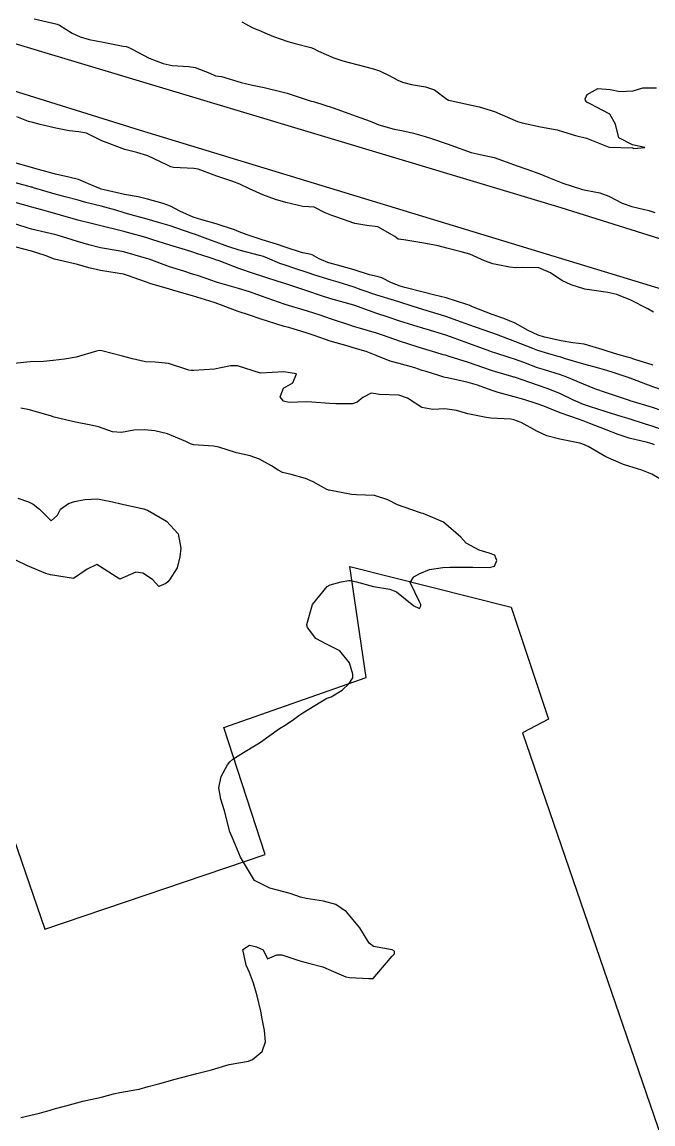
# Model space of a CAD drawing. Header units: metres. Extents: x 298520 to 308411, y 7433745 to 7450750.
# Drawn here: x 306041.7 to 306096.4, y 7435766.8 to 7435862.4 of the extents above; entities that cross this region are included whole.
import ezdxf

# ---------------------------------------------------------------- set-up
doc = ezdxf.new("R2010")
doc.units = ezdxf.units.M
doc.header["$LTSCALE"] = 10
for name, color, linetype in [('Curvas de Nivel 1m', 11, 'Continuous'), ('Curvas de Nivel 5m', 15, 'Continuous'), ('Edificações', 30, 'Continuous'), ('Linha Férrea', 251, 'TRACKS')]:
    doc.layers.add(name, color=color, linetype=linetype)
doc.linetypes.add('TRACKS', pattern='A,0.15,[130,ltypeshp.shx,S=0.25,R=0,X=0,Y=0],0.15', length=0.3)

msp = doc.modelspace()

# ---------------------------------------------------------------- linework, layer by layer
at = {"layer": 'Curvas de Nivel 1m', "flags": 128}
for points, elevation in [([(306042.758, 7435862.707), (306044.635, 7435862.281), (306044.754, 7435862.247), (306044.953, 7435862.158), (306046.066, 7435861.467), (306046.743, 7435861.135), (306047.523, 7435860.911), (306048.739, 7435860.692), (306050.487, 7435860.341), (306050.735, 7435860.3), (306050.909, 7435860.262), (306051.254, 7435860.082), (306052.722, 7435859.299), (306053.944, 7435858.818), (306054.712, 7435858.656), (306056.159, 7435858.577), (306056.71, 7435858.483), (306057.996, 7435858.001), (306058.467, 7435857.76), (306058.7, 7435857.731), (306058.99, 7435857.697), (306060.695, 7435857.197), (306061.689, 7435856.951), (306062.691, 7435856.758), (306064.229, 7435856.383), (306064.686, 7435856.252), (306065.735, 7435855.909), (306066.679, 7435855.606), (306067.072, 7435855.499), (306068.669, 7435854.974), (306070.039, 7435854.48), (306070.659, 7435854.277), (306071.888, 7435853.838), (306072.65, 7435853.516), (306073.971, 7435853.135), (306074.645, 7435853.025), (306075.636, 7435852.797), (306076.64, 7435852.494), (306077.196, 7435852.33), (306078.634, 7435851.846), (306078.876, 7435851.748), (306080.627, 7435851.099), (306081.424, 7435850.923), (306082.623, 7435850.677), (306083.349, 7435850.428), (306084.616, 7435849.96), (306085.461, 7435849.672), (306086.607, 7435849.246), (306087.288, 7435848.965), (306088.595, 7435848.449), (306090.295, 7435847.905), (306090.586, 7435847.834), (306091.802, 7435847.598), (306092.58, 7435847.329), (306093.725, 7435846.724), (306094.572, 7435846.418), (306096.041, 7435846.072), (306096.567, 7435845.906)], 708), ([(306060.758, 7435862.448), (306061.067, 7435862.276), (306061.668, 7435861.956), (306062.433, 7435861.628), (306062.748, 7435861.493), (306063.495, 7435861.183), (306064.741, 7435860.755), (306065.395, 7435860.569), (306066.736, 7435860.214), (306066.966, 7435860.128), (306067.415, 7435859.89), (306068.725, 7435859.324), (306069.507, 7435859.077), (306070.716, 7435858.735), (306072.182, 7435858.365), (306072.709, 7435858.206), (306073.478, 7435857.818), (306074.282, 7435857.389), (306074.697, 7435857.218), (306075.475, 7435857.012), (306076.693, 7435856.809), (306077.462, 7435856.539), (306078.524, 7435855.752), (306078.682, 7435855.661), (306078.813, 7435855.617), (306080.675, 7435855.209), (306081.327, 7435855.069), (306082.667, 7435854.66), (306084.458, 7435853.881), (306084.655, 7435853.799), (306085.056, 7435853.676), (306086.65, 7435853.332), (306088.083, 7435853.074), (306088.646, 7435852.914), (306089.674, 7435852.588), (306090.64, 7435852.341), (306092.519, 7435851.591), (306092.633, 7435851.57), (306094.59, 7435851.518), (306094.632, 7435851.504), (306094.74, 7435851.451), (306095.687, 7435851.549), (306094.635, 7435851.782), (306093.451, 7435852.388), (306093.167, 7435853.582), (306092.666, 7435854.439), (306090.943, 7435855.344), (306090.681, 7435855.488), (306090.547, 7435855.611), (306090.517, 7435855.779), (306090.688, 7435856.157), (306091.626, 7435856.668), (306092.693, 7435856.569), (306093.519, 7435856.406), (306094.692, 7435856.464), (306095.532, 7435856.714), (306096.695, 7435856.726)], 707), ([(306096.46, 7435837.266), (306095.942, 7435837.545), (306094.474, 7435838.303), (306093.281, 7435838.778), (306092.484, 7435838.976), (306090.908, 7435839.184), (306090.488, 7435839.259), (306089.297, 7435839.622), (306088.497, 7435840.017), (306087.532, 7435840.674), (306086.507, 7435841.102), (306085.061, 7435841.121), (306084.507, 7435841.103), (306083.974, 7435841.155), (306082.51, 7435841.444), (306081.803, 7435841.717), (306080.519, 7435842.292), (306079.761, 7435842.497), (306078.524, 7435842.809), (306077.769, 7435843.005), (306076.528, 7435843.257), (306074.79, 7435843.538), (306074.53, 7435843.547), (306074.31, 7435843.582), (306074.024, 7435843.808), (306072.545, 7435844.652), (306071.604, 7435844.783), (306070.55, 7435844.956), (306068.904, 7435845.52), (306068.559, 7435845.636), (306067.986, 7435845.879), (306067.043, 7435846.368), (306066.568, 7435846.387), (306066.061, 7435846.412), (306064.571, 7435846.759), (306063.666, 7435847.026), (306062.578, 7435847.427), (306061.422, 7435847.962), (306060.589, 7435848.363), (306059.983, 7435848.585), (306058.599, 7435849.043), (306056.964, 7435849.658), (306056.609, 7435849.734), (306054.836, 7435849.811), (306054.61, 7435849.872), (306054.256, 7435850.044), (306052.621, 7435850.822), (306051.659, 7435851.11), (306050.626, 7435851.368), (306048.633, 7435852.11), (306047.301, 7435852.792), (306046.641, 7435852.906), (306045.787, 7435853.003), (306044.644, 7435853.231), (306043.272, 7435853.549), (306042.648, 7435853.704), (306042.271, 7435853.808), (306041.244, 7435854.201)], 708), ([(306096.404, 7435832.652), (306094.818, 7435833.147), (306094.41, 7435833.295), (306094.207, 7435833.359), (306093.369, 7435833.576), (306092.417, 7435833.864), (306092.001, 7435834.012), (306090.426, 7435834.475), (306089.443, 7435834.605), (306088.43, 7435834.77), (306086.998, 7435835.088), (306086.437, 7435835.265), (306085.581, 7435835.669), (306084.449, 7435836.292), (306083.467, 7435836.708), (306082.456, 7435837.045), (306080.753, 7435837.727), (306080.465, 7435837.856), (306080.269, 7435837.929), (306078.474, 7435838.491), (306077.497, 7435838.745), (306076.481, 7435838.986), (306074.899, 7435839.383), (306074.488, 7435839.499), (306073.727, 7435839.811), (306072.905, 7435840.232), (306072.498, 7435840.339), (306071.842, 7435840.494), (306070.504, 7435840.93), (306069.041, 7435841.331), (306068.509, 7435841.472), (306068.204, 7435841.569), (306067.464, 7435841.886), (306066.844, 7435842.223), (306066.517, 7435842.305), (306066.024, 7435842.398), (306064.523, 7435842.902), (306063.759, 7435843.165), (306062.529, 7435843.533), (306061.223, 7435843.963), (306060.537, 7435844.228), (306060.125, 7435844.389), (306058.547, 7435844.93), (306057.292, 7435845.269), (306056.555, 7435845.502), (306055.401, 7435846.032), (306054.567, 7435846.463), (306053.944, 7435846.671), (306052.573, 7435847.069), (306051.767, 7435847.265), (306050.577, 7435847.474), (306048.818, 7435847.871), (306048.581, 7435847.93), (306048.443, 7435847.974), (306048.083, 7435848.118), (306046.592, 7435848.755), (306045.767, 7435848.976), (306044.599, 7435849.24), (306043.136, 7435849.644), (306042.607, 7435849.791), (306041.124, 7435850.202)], 707), ([(306097.307, 7435830.451), (306096.385, 7435830.78), (306094.424, 7435831.529), (306094.393, 7435831.541), (306094.342, 7435831.561), (306092.876, 7435832.061), (306092.399, 7435832.199), (306091.581, 7435832.419), (306090.404, 7435832.738), (306088.818, 7435833.216), (306088.41, 7435833.351), (306088.197, 7435833.42), (306087.384, 7435833.645), (306086.417, 7435833.933), (306085.993, 7435834.09), (306084.428, 7435834.715), (306082.825, 7435835.316), (306082.439, 7435835.451), (306081.67, 7435835.718), (306080.447, 7435836.149), (306079.801, 7435836.385), (306078.454, 7435836.875), (306077.783, 7435837.087), (306076.46, 7435837.48), (306075.516, 7435837.789), (306074.468, 7435838.133), (306074.006, 7435838.271), (306072.476, 7435838.733), (306071.12, 7435839.206), (306070.487, 7435839.429), (306069.1, 7435839.864), (306068.495, 7435840.044), (306067.087, 7435840.479), (306066.501, 7435840.673), (306065.358, 7435841.058), (306064.507, 7435841.324), (306064.064, 7435841.482), (306062.976, 7435841.943), (306062.644, 7435842.078), (306062.515, 7435842.119), (306062.285, 7435842.183), (306060.52, 7435842.64), (306059.539, 7435842.964), (306058.526, 7435843.339), (306058.041, 7435843.51), (306056.655, 7435844.018), (306056.534, 7435844.064), (306056.468, 7435844.087), (306054.544, 7435844.749), (306053.551, 7435845.047), (306052.552, 7435845.322), (306050.861, 7435845.783), (306050.56, 7435845.874), (306049.85, 7435846.097), (306048.566, 7435846.458), (306047.224, 7435846.784), (306046.571, 7435846.963), (306045.459, 7435847.266), (306044.576, 7435847.505), (306042.704, 7435848.057), (306042.582, 7435848.093), (306042.512, 7435848.111), (306042.197, 7435848.186), (306040.589, 7435848.628)], 706), ([(306097.685, 7435826.868), (306096.341, 7435827.353), (306095.754, 7435827.546), (306094.349, 7435827.99), (306093.744, 7435828.177), (306092.358, 7435828.613), (306090.898, 7435829.072), (306090.368, 7435829.257), (306089.517, 7435829.619), (306088.378, 7435830.156), (306087.328, 7435830.591), (306086.386, 7435830.921), (306084.492, 7435831.579), (306084.392, 7435831.614), (306084.338, 7435831.627), (306084.16, 7435831.683), (306082.782, 7435832.089), (306082.398, 7435832.209), (306081.655, 7435832.463), (306080.405, 7435832.889), (306078.735, 7435833.422), (306078.411, 7435833.511), (306078.219, 7435833.561), (306077.58, 7435833.762), (306076.418, 7435834.11), (306075.958, 7435834.247), (306074.427, 7435834.732), (306073.028, 7435835.227), (306072.437, 7435835.423), (306071.035, 7435835.844), (306070.445, 7435836.017), (306070.202, 7435836.096), (306068.451, 7435836.684), (306067.553, 7435836.982), (306066.457, 7435837.336), (306064.531, 7435837.919), (306064.463, 7435837.939), (306064.435, 7435837.949), (306062.473, 7435838.64), (306061.432, 7435839.007), (306060.483, 7435839.311), (306058.646, 7435839.833), (306058.491, 7435839.882), (306058.147, 7435839.995), (306056.907, 7435840.424), (306056.498, 7435840.561), (306055.727, 7435840.802), (306054.505, 7435841.203), (306052.724, 7435841.844), (306052.511, 7435841.917), (306052.405, 7435841.954), (306052.01, 7435842.068), (306050.826, 7435842.395), (306050.517, 7435842.48), (306050.04, 7435842.573), (306048.52, 7435842.847), (306047.499, 7435843.102), (306046.525, 7435843.394), (306044.762, 7435843.926), (306044.531, 7435843.992), (306043.757, 7435844.168), (306042.537, 7435844.45), (306042.164, 7435844.561), (306040.546, 7435845.093)], 704), ([(306096.536, 7435825.748), (306096.326, 7435825.83), (306095.935, 7435825.936), (306094.331, 7435826.327), (306093.392, 7435826.633), (306092.338, 7435827.056), (306090.941, 7435827.604), (306090.346, 7435827.819), (306090.03, 7435827.931), (306088.356, 7435828.523), (306086.928, 7435829.088), (306086.368, 7435829.3), (306085.208, 7435829.672), (306084.375, 7435829.912), (306082.976, 7435830.298), (306082.381, 7435830.493), (306081.187, 7435830.919), (306080.387, 7435831.15), (306078.583, 7435831.556), (306078.391, 7435831.59), (306078.259, 7435831.619), (306077.834, 7435831.758), (306076.727, 7435832.105), (306076.397, 7435832.208), (306075.767, 7435832.418), (306074.403, 7435832.794), (306073.607, 7435833.014), (306072.41, 7435833.504), (306071.537, 7435833.839), (306070.418, 7435834.172), (306069.981, 7435834.293), (306068.426, 7435834.752), (306067.124, 7435835.198), (306066.436, 7435835.438), (306064.832, 7435835.916), (306064.444, 7435836.026), (306062.976, 7435836.47), (306062.45, 7435836.646), (306061.419, 7435836.994), (306060.456, 7435837.32), (306058.67, 7435837.988), (306058.464, 7435838.065), (306058.362, 7435838.094), (306056.473, 7435838.687), (306055.559, 7435838.947), (306054.481, 7435839.241), (306052.794, 7435839.752), (306052.49, 7435839.855), (306051.905, 7435840.069), (306050.857, 7435840.445), (306050.497, 7435840.542), (306049.96, 7435840.633), (306048.501, 7435840.876), (306047.489, 7435841.112), (306046.505, 7435841.381), (306044.898, 7435841.767), (306044.51, 7435841.869), (306043.713, 7435842.168), (306042.517, 7435842.555), (306041.207, 7435842.887)], 703), ([(306097.34, 7435822.581), (306096.289, 7435823.197), (306095.449, 7435823.548), (306094.298, 7435823.885), (306093.833, 7435824.034), (306092.31, 7435824.696), (306090.781, 7435825.605), (306090.325, 7435825.807), (306090.05, 7435825.888), (306088.329, 7435826.248), (306087.214, 7435826.53), (306086.336, 7435826.941), (306084.984, 7435827.674), (306084.346, 7435827.909), (306084.066, 7435827.965), (306082.348, 7435828.068), (306081.951, 7435828.112), (306080.354, 7435828.446), (306079.382, 7435828.715), (306078.36, 7435828.882), (306077.305, 7435828.819), (306076.361, 7435828.993), (306075.121, 7435829.793), (306074.376, 7435830.064), (306072.661, 7435830.111), (306072.376, 7435830.156), (306071.971, 7435830.24), (306071.238, 7435829.841), (306070.761, 7435829.452), (306070.365, 7435829.308), (306068.915, 7435829.314), (306068.365, 7435829.342), (306066.816, 7435829.444), (306066.366, 7435829.464), (306064.854, 7435829.427), (306064.367, 7435829.539), (306064.085, 7435829.924), (306064.38, 7435830.674), (306065.185, 7435831.111), (306065.504, 7435831.909), (306064.394, 7435832.065), (306062.393, 7435831.95), (306060.399, 7435832.605), (306059.784, 7435832.591), (306058.396, 7435832.31), (306056.586, 7435832.208), (306056.395, 7435832.19), (306056.181, 7435832.236), (306054.401, 7435832.804), (306053.262, 7435832.918), (306052.402, 7435832.961), (306051.284, 7435833.201), (306050.406, 7435833.438), (306048.627, 7435833.892), (306048.411, 7435833.922), (306048.171, 7435833.874), (306046.405, 7435833.34), (306045.381, 7435833.172), (306044.402, 7435833.057), (306043.579, 7435832.99), (306042.401, 7435832.956), (306041.001, 7435832.803)], 702), ([(306041.615, 7435767.376), (306043.216, 7435767.763), (306043.62, 7435767.877), (306043.844, 7435767.934), (306044.623, 7435768.15), (306045.402, 7435768.366), (306045.627, 7435768.424), (306046.965, 7435768.788), (306047.635, 7435768.941), (306048.6, 7435769.139), (306049.643, 7435769.425), (306050.177, 7435769.553), (306051.649, 7435769.796), (306051.873, 7435769.843), (306052.653, 7435770.055), (306053.656, 7435770.328), (306054.992, 7435770.695), (306055.661, 7435770.875), (306056.867, 7435771.204), (306057.667, 7435771.398), (306058.14, 7435771.514), (306059.673, 7435771.97), (306061.353, 7435772.278), (306061.68, 7435772.4), (306062.524, 7435773.104), (306062.803, 7435773.934), (306062.713, 7435774.935), (306062.522, 7435775.938), (306062.396, 7435776.607), (306062.088, 7435777.945), (306061.759, 7435779.028), (306061.43, 7435779.953), (306061.142, 7435780.593), (306060.855, 7435781.959), (306061.428, 7435782.323), (306061.796, 7435782.247), (306062.025, 7435782.176), (306062.6, 7435781.938), (306062.986, 7435781.133), (306063.789, 7435781.489), (306064.219, 7435781.486), (306065.784, 7435780.981), (306066.648, 7435780.754), (306067.779, 7435780.446), (306069.165, 7435779.856), (306069.769, 7435779.597), (306070.086, 7435779.529), (306071.767, 7435779.426), (306072.151, 7435779.44), (306072.47, 7435779.82), (306073.789, 7435781.389), (306074.002, 7435781.587), (306074.005, 7435781.798), (306073.794, 7435781.93), (306072.182, 7435782.209), (306071.8, 7435782.493), (306070.982, 7435783.838), (306069.834, 7435785.234), (306068.918, 7435785.859), (306067.846, 7435786.156), (306066.342, 7435786.387), (306065.849, 7435786.508), (306064.941, 7435786.82), (306063.855, 7435787.095), (306063.2, 7435787.274), (306061.863, 7435787.95), (306060.655, 7435789.962), (306059.91, 7435791.689), (306059.803, 7435791.971), (306059.735, 7435792.152), (306059.25, 7435793.977), (306058.937, 7435794.992), (306058.768, 7435795.982), (306058.972, 7435796.981), (306059.507, 7435797.975), (306059.707, 7435798.253), (306059.99, 7435798.467), (306060.92, 7435799.039), (306062.009, 7435799.709), (306062.161, 7435799.798), (306062.378, 7435799.945), (306064.025, 7435801.118), (306064.508, 7435801.435), (306065.253, 7435801.908), (306065.691, 7435802.249), (306066.039, 7435802.499), (306067.619, 7435803.447), (306068.051, 7435803.703), (306068.166, 7435803.755), (306068.491, 7435803.866), (306069.456, 7435804.463), (306070.071, 7435805.03), (306070.39, 7435805.535), (306070.388, 7435805.847), (306070.093, 7435806.835), (306069.27, 7435807.858), (306068.111, 7435808.435), (306067.184, 7435808.949), (306066.441, 7435809.895), (306066.405, 7435810.165), (306066.892, 7435811.889), (306068.169, 7435813.45), (306068.431, 7435813.607), (306069.376, 7435813.858), (306070.043, 7435813.983), (306070.175, 7435813.976), (306070.689, 7435813.845), (306072.169, 7435813.456), (306073.578, 7435813.22), (306074.165, 7435812.99), (306075.665, 7435811.785), (306076.15, 7435811.53), (306076.271, 7435811.778), (306076.27, 7435811.894), (306076.156, 7435812.134), (306075.343, 7435813.788), (306075.662, 7435814.304), (306076.185, 7435814.585), (306077.026, 7435814.932), (306078.193, 7435815.11), (306078.806, 7435815.131), (306080.194, 7435815.136), (306080.794, 7435815.124), (306082.194, 7435815.107), (306082.672, 7435815.227), (306082.874, 7435815.7), (306082.68, 7435816.175), (306082.209, 7435816.356), (306081.325, 7435816.606), (306080.218, 7435817.212), (306079.751, 7435817.735), (306078.242, 7435819.021), (306076.481, 7435819.777), (306076.303, 7435819.829), (306076.254, 7435819.846), (306076.155, 7435819.88), (306074.26, 7435820.528), (306073.411, 7435820.96), (306072.268, 7435821.353), (306070.712, 7435821.402), (306070.269, 7435821.445), (306068.328, 7435821.814), (306068.272, 7435821.821), (306068.23, 7435821.828), (306068.142, 7435821.872), (306066.935, 7435822.546), (306066.282, 7435822.833), (306065.024, 7435823.174), (306064.287, 7435823.356), (306063.903, 7435823.54), (306063.345, 7435823.934), (306062.301, 7435824.512), (306061.472, 7435824.792), (306060.309, 7435825.054), (306058.771, 7435825.531), (306058.318, 7435825.634), (306056.583, 7435825.752), (306056.32, 7435825.827), (306055.914, 7435826.024), (306054.329, 7435826.697), (306053.227, 7435826.951), (306052.333, 7435827.045), (306051.398, 7435827.013), (306050.33, 7435826.808), (306049.561, 7435826.867), (306048.335, 7435827.293), (306047.679, 7435827.463), (306046.339, 7435827.703), (306044.493, 7435828.158), (306044.344, 7435828.209), (306044.275, 7435828.23), (306042.352, 7435828.784), (306041.616, 7435828.929)], 701), ([(306041.344, 7435821.117), (306042.259, 7435820.804), (306042.677, 7435820.603), (306043.216, 7435820.176), (306044.238, 7435819.156), (306044.769, 7435819.631), (306045.055, 7435820.152), (306045.747, 7435820.656), (306046.26, 7435820.822), (306047.145, 7435821.01), (306048.262, 7435821.058), (306049.553, 7435820.804), (306050.258, 7435820.615), (306052.109, 7435820.217), (306052.254, 7435820.179), (306052.337, 7435820.152), (306052.575, 7435820.065), (306054.239, 7435819.122), (306055.228, 7435818.03), (306055.472, 7435816.766), (306055.382, 7435816.028), (306055.143, 7435815.076), (306054.485, 7435814.037), (306054.342, 7435813.867), (306054.17, 7435813.708), (306053.557, 7435813.439), (306053.023, 7435814.057), (306052.181, 7435814.605), (306051.561, 7435814.698), (306050.173, 7435814.09), (306048.192, 7435815.362), (306047.352, 7435814.956), (306046.173, 7435814.14), (306044.177, 7435814.462), (306043.763, 7435814.582), (306042.189, 7435815.26), (306040.203, 7435816.21)], 701)]:
    msp.add_lwpolyline(points, dxfattribs=dict(at, elevation=elevation))
at = {"layer": 'Curvas de Nivel 5m', "elevation": 705, "flags": 128}
msp.add_lwpolyline([(306097.201, 7435828.687), (306096.364, 7435828.971), (306094.437, 7435829.559), (306094.373, 7435829.58), (306092.883, 7435830.087), (306092.38, 7435830.266), (306091.368, 7435830.615), (306090.387, 7435830.996), (306088.933, 7435831.625), (306088.395, 7435831.821), (306086.988, 7435832.24), (306086.401, 7435832.428), (306085.199, 7435832.878), (306084.408, 7435833.166), (306084.021, 7435833.298), (306082.766, 7435833.705), (306082.415, 7435833.823), (306082.248, 7435833.879), (306080.425, 7435834.527), (306079.163, 7435835.012), (306078.436, 7435835.271), (306076.747, 7435835.775), (306076.507, 7435835.843), (306076.444, 7435835.86), (306076.327, 7435835.898), (306074.45, 7435836.476), (306073.446, 7435836.808), (306072.456, 7435837.146), (306070.463, 7435837.85), (306068.471, 7435838.423), (306067.679, 7435838.678), (306066.481, 7435839.085), (306064.745, 7435839.662), (306064.49, 7435839.745), (306063.91, 7435839.929), (306062.829, 7435840.278), (306062.497, 7435840.385), (306061.869, 7435840.586), (306060.504, 7435841.053), (306058.792, 7435841.706), (306058.511, 7435841.802), (306058.369, 7435841.85), (306057.93, 7435841.999), (306056.845, 7435842.344), (306056.517, 7435842.452), (306055.873, 7435842.673), (306054.523, 7435843.074), (306053.049, 7435843.533), (306052.529, 7435843.699), (306052.251, 7435843.785), (306051.176, 7435844.08), (306050.535, 7435844.257), (306050.311, 7435844.318), (306048.542, 7435844.743), (306047.725, 7435844.943), (306046.55, 7435845.246), (306045.049, 7435845.661), (306044.558, 7435845.804), (306043.304, 7435846.173), (306042.565, 7435846.379), (306041.125, 7435846.758)], dxfattribs=at)
at = {"layer": 'Edificações'}
msp.add_lwpolyline([(306018.784, 7435749.95), (306009.749, 7435776.452), (306026.584, 7435781.873), (306016.272, 7435811.315), (306021.38, 7435813.086), (306026.087, 7435798.441), (306032.38, 7435800.38), (306034.794, 7435792.901), (306039.969, 7435794.605), (306043.681, 7435783.725), (306062.795, 7435790.187), (306059.203, 7435801.21), (306071.535, 7435805.543), (306070.12, 7435815.202), (306084.103, 7435811.663), (306087.347, 7435801.945), (306085.104, 7435800.756), (306102.52, 7435749.95)], dxfattribs=at)
at = {"layer": 'Linha Férrea', "flags": 128}
msp.add_lwpolyline([(307827.162, 7434249.95), (307821.558, 7434258.806), (307819.524, 7434262.43), (307816.304, 7434268.219), (307813.681, 7434272.301), (307811.637, 7434275.461), (307798.221, 7434296.136), (307773.738, 7434334.032), (307761.734, 7434352.011), (307752.472, 7434367.888), (307735.134, 7434393.38), (307710.738, 7434431.015), (307694.807, 7434455.28), (307677.699, 7434482.208), (307665.381, 7434501.663), (307643.884, 7434534.842), (307627.559, 7434562.543), (307613.51, 7434586.874), (307596.955, 7434617.47), (307576.402, 7434659.978), (307564.169, 7434687.319), (307541.059, 7434734.946), (307530.172, 7434758.545), (307516.917, 7434785.92), (307501.763, 7434817.247), (307481.679, 7434859.302), (307459.201, 7434904.199), (307442.79, 7434936.268), (307425.275, 7434968.915), (307411.694, 7434992.242), (307402.565, 7435007.679), (307388.848, 7435028.501), (307366.947, 7435058.298), (307352.497, 7435076.75), (307335.708, 7435095.815), (307323.737, 7435108.404), (307304.876, 7435127.211), (307280.641, 7435149.596), (307260.895, 7435166.247), (307239.502, 7435183.006), (307222.59, 7435195.397), (307206.912, 7435206.431), (307191.542, 7435216.923), (307180.978, 7435223.581), (307147.083, 7435245.035), (307110.179, 7435267.866), (307071.327, 7435292.081), (307013.035, 7435328.917), (306934.22, 7435378.293), (306890.853, 7435406.012), (306860.761, 7435425.266), (306830.445, 7435444.172), (306783.165, 7435474.002), (306743.292, 7435499.125), (306730.646, 7435506.804), (306700.006, 7435524.558), (306649.968, 7435556.158), (306620.536, 7435574.685), (306585.884, 7435596.365), (306549.21, 7435619.443), (306511.464, 7435642.992), (306481.3, 7435662.066), (306449.914, 7435681.79), (306417.31, 7435702.158), (306386.499, 7435720.658), (306359.57, 7435735.78), (306332.265, 7435749.95), (306295.736, 7435767.254), (306254.914, 7435784.832), (306234.551, 7435793.029), (306198.8, 7435806.042), (306177.427, 7435813.736), (306139.201, 7435826.142), (306101.034, 7435838.043), (306051.969, 7435853.031), (306008.186, 7435866.647), (306003.579, 7435868.042), (305974.115, 7435878.736), (305939.654, 7435889.448), (305902.227, 7435900.737), (305881.18, 7435906.223), (305868.578, 7435910.192), (305845.541, 7435919.118), (305815.171, 7435933.297), (305786.711, 7435949.033), (305760.876, 7435966.424), (305735.18, 7435986.894), (305723.755, 7435997.052), (305696.097, 7436025.188), (305678.2, 7436047.897), (305661.02, 7436071.863), (305645.017, 7436096.315), (305622.371, 7436129.703), (305596.142, 7436168.749), (305576.091, 7436198.746), (305559.429, 7436223.15), (305539.44, 7436252.716), (305521.42, 7436279.841), (305512.691, 7436292.824), (305499.486, 7436312.983), (305480.027, 7436341.606), (305460.301, 7436370.83), (305441.558, 7436398.43), (305421.25, 7436428.242), (305402.577, 7436456.088), (305384.092, 7436483.75), (305369.125, 7436505.554), (305351.225, 7436532.173), (305338.344, 7436551.44), (305322.726, 7436574.869), (305306.914, 7436598.296), (305293.244, 7436619.058), (305277.818, 7436644.307), (305263.888, 7436668.981), (305254.713, 7436687.725), (305243.781, 7436710.837), (305233.952, 7436734.393), (305225.106, 7436755.865), (305215.533, 7436780.472), (305201.607, 7436815.682), (305193.173, 7436837.83), (305177.384, 7436877.752), (305166.792, 7436904.686), (305153.942, 7436937.689), (305141.501, 7436969.136), (305130.697, 7436996.497), (305122.016, 7437018.504), (305113.061, 7437043.102), (305101.513, 7437072.011), (305093.245, 7437092.935), (305082.037, 7437121.364), (305073.353, 7437143.916), (305060.568, 7437176.453), (305050.18, 7437206.397), (305043.414, 7437227.867), (305037.467, 7437248.165), (305034.526, 7437261.706), (305031.724, 7437274.104), (305028.718, 7437297.869), (305025.03, 7437326.573), (305023.117, 7437358.555), (305023.119, 7437387.114), (305024.829, 7437414.867), (305027.312, 7437439.505), (305027.407, 7437441.256), (305030.711, 7437462.666), (305036.039, 7437488.902), (305042.465, 7437516.919), (305048.776, 7437544.538), (305055.475, 7437572.1), (305062.866, 7437603.389), (305069.498, 7437630.688), (305077.032, 7437662.821), (305085.46, 7437698.138), (305091.819, 7437727.643), (305097.21, 7437749.95), (305103.918, 7437777.268), (305111.101, 7437807.1), (305121.202, 7437849.915), (305125.406, 7437866.973), (305130.992, 7437888.732), (305137.356, 7437914.575), (305143.477, 7437941.139), (305150.277, 7437969.227), (305155.626, 7437993.858), (305160.498, 7438017.389), (305165.529, 7438047.968), (305167.399, 7438065.921), (305168.452, 7438080.499), (305168.697, 7438098.822), (305168.499, 7438111.609), (305167.442, 7438129.409), (305165.734, 7438144.803), (305163.051, 7438159.253), (305157.36, 7438183.653), (305149.712, 7438209.61), (305142.146, 7438230.516), (305132.877, 7438252.552), (305120.435, 7438277.838), (305109.119, 7438297.22), (305107.007, 7438300.233), (305099.258, 7438311.382), (305091.426, 7438322.415), (305083.384, 7438332.797), (305079.569, 7438337.519), (305074.8, 7438344.056), (305056.823, 7438367.077), (305041.935, 7438386.352), (305023.225, 7438411.978), (305005.975, 7438436.561), (304993.284, 7438456.495), (304983.121, 7438473.171), (304969.538, 7438498.699), (304959.938, 7438517.087), (304947.328, 7438543.432), (304933.09, 7438572.791), (304924.306, 7438590.948), (304918.204, 7438604.464), (304911.783, 7438619.158), (304905.926, 7438632.437), (304900.315, 7438648.46), (304895.834, 7438661.886), (304892.174, 7438674.496), (304887.946, 7438691.238), (304884.694, 7438706.937), (304881.848, 7438723.698), (304879.326, 7438740.134), (304878.187, 7438758.916), (304877.537, 7438778.358), (304877.211, 7438799.094), (304877.455, 7438830.881), (304877.861, 7438863.017), (304878.268, 7438892.702), (304878.595, 7438920.109), (304878.677, 7438952.239), (304877.945, 7438980.303), (304876.318, 7439009.018), (304874.936, 7439022.788), (304873.229, 7439037.841), (304870.14, 7439056.141), (304864.855, 7439082.077), (304859.079, 7439105.013), (304850.377, 7439133.889), (304843.057, 7439154.06), (304836.382, 7439171.237), (304828.249, 7439190.114), (304817.674, 7439211.83), (304806.69, 7439232.736), (304796.364, 7439250.871), (304785.222, 7439269.009), (304772.779, 7439289.097), (304755.7, 7439316.738), (304736.912, 7439345.938), (304718.848, 7439374.335), (304700.222, 7439403.624), (304676.465, 7439440.714), (304659.061, 7439468.061), (304641.493, 7439495.549), (304629.289, 7439514.996), (304612.29, 7439541.915), (304598.786, 7439563.312), (304583.088, 7439588.524), (304568.608, 7439611.383), (304554.371, 7439633.59), (304540.465, 7439656.114), (304527.858, 7439675.88), (304515.488, 7439695.965), (304501.015, 7439718.74), (304492.557, 7439732.179), (304481.09, 7439749.95), (304464.698, 7439773.555), (304458.701, 7439781.55), (304447.468, 7439795.482), (304430.85, 7439814.016), (304417.942, 7439826.867), (304407.625, 7439836.385), (304393.358, 7439848.486), (304380.404, 7439858.342), (304362.661, 7439870.737), (304347.086, 7439880.296), (304333.248, 7439887.82), (304320.73, 7439894.061), (304304.927, 7439900.989), (304286.443, 7439908.157), (304266.642, 7439915.416), (304246.691, 7439922.501), (304225.186, 7439929.977), (304198.999, 7439939.195), (304168.468, 7439950.001), (304152.888, 7439955.629), (304135.919, 7439962.486), (304121.351, 7439968.798), (304105.783, 7439976.385), (304088.736, 7439985.334), (304071.183, 7439995.831), (304051.503, 7440008.737), (304042.509, 7440015.334), (304023.022, 7440030.473), (304002.682, 7440048.64), (303992.184, 7440058.522), (303980.444, 7440070.491), (303965.024, 7440086.226), (303949.368, 7440102.496), (303932.051, 7440120.671), (303917.21, 7440136.166), (303903.071, 7440150.772), (303879.085, 7440174.998), (303863.629, 7440189.711), (303849.061, 7440203.116), (303838.551, 7440211.886), (303825.964, 7440222.577), (303811.471, 7440233.814), (303798.026, 7440243.583), (303789.167, 7440249.782, 0.048699), (303782.733, 7440254.326, -0.013971), (303778.977, 7440256.716, 0.011385), (303767.539, 7440264.078, 0.000455), (303759.243, 7440269.144, 0.004014), (303749.319, 7440275.082, 0.008965), (303739.521, 7440280.605), (303729.166, 7440286.199), (303717.711, 7440292.151), (303693.717, 7440304.367), (303679.104, 7440311.896), (303660.942, 7440321.331), (303642.972, 7440330.918), (303636.468, 7440334.548), (303624.836, 7440341.295), (303611.994, 7440348.943), (303603.079, 7440354.598), (303596.281, 7440359.102), (303587.51, 7440365.427), (303578.605, 7440372.221), (303569.48, 7440379.633), (303558.633, 7440389.129), (303549.894, 7440397.253), (303541.539, 7440405.465), (303534.882, 7440412.293), (303523.465, 7440424.473), (303512.292, 7440437.463), (303502.617, 7440449.258), (303497.008, 7440456.501), (303488.044, 7440468.694), (303481.424, 7440477.682), (303475.375, 7440486.349), (303465.786, 7440500.535), (303456.113, 7440515.599), (303445.613, 7440532.252), (303432.87, 7440552.628), (303423.186, 7440568.064, -0.000757), (303417.987, 7440576.145, 0.007668), (303411.654, 7440585.694), (303403.602, 7440597.441), (303394.768, 7440609.244), (303388.857, 7440616.919), (303381.264, 7440625.91), (303374.43, 7440633.824), (303364.889, 7440644.089), (303358.774, 7440650.239), (303349.646, 7440658.739), (303339.722, 7440667.523), (303332.656, 7440673.464), (303326.724, 7440678.049, -0.018136), (303320.919, 7440682.537, 0.027105), (303312.535, 7440688.782, -0.001525), (303306.785, 7440692.624), (303296.835, 7440699.316), (303291.583, 7440702.647), (303280.845, 7440709.238, 0.008003), (303271.247, 7440714.648, 0.013057), (303255.936, 7440722.447, -0.001991), (303248.373, 7440726.091, 0.012147), (303243.6, 7440728.272, -0.002135), (303237.368, 7440730.971), (303223.7, 7440736.96), (303210.103, 7440742.741), (303193.904, 7440749.566), (303189.82, 7440751.298), (303177.394, 7440756.464), (303158.988, 7440764.273), (303141.646, 7440771.615), (303117.098, 7440781.981), (303101.554, 7440788.524), (303093.446, 7440792.234), (303076.052, 7440800.18), (303054.932, 7440810.372), (303040.156, 7440817.979), (303025.349, 7440825.886), (303013.344, 7440832.756), (303004.06, 7440838.538), (302994.271, 7440845.093), (302982.623, 7440853.413), (302969.58, 7440863.652), (302962.58, 7440869.547), (302953.339, 7440877.801), (302943.024, 7440887.539), (302938.586, 7440892.147), (302933.331, 7440897.537), (302924.321, 7440907.75), (302915.904, 7440917.945), (302907.517, 7440928.751), (302899.78, 7440938.97), (302892.734, 7440949.154), (302888.762, 7440955.109), (302884.574, 7440961.747), (302879.485, 7440969.887), (302873.287, 7440980.614), (302867.777, 7440990.898), (302859.79, 7441006.768), (302851.229, 7441025.298), (302846.823, 7441035.61), (302841.669, 7441047.987), (302837.148, 7441059.318), (302829.38, 7441078.789), (302825.24, 7441088.834), (302821.857, 7441097.357), (302816.249, 7441111.473), (302810.672, 7441125.205), (302804.678, 7441140.046), (302799.05, 7441153.537), (302792.202, 7441169.326), (302786.803, 7441181.368), (302782.699, 7441189.728), (302780.991, 7441193.272, -0.024435), (302778.706, 7441197.526, 0.018839), (302775.042, 7441204.531), (302769.048, 7441215.01), (302764.16, 7441223.098), (302758.012, 7441232.567), (302751.033, 7441242.929), (302746.425, 7441249.467, 0.01417), (302742.29, 7441255.115, -0.010578), (302734.95, 7441264.491, 0.026045), (302726.645, 7441274.447), (302714.77, 7441287.265), (302702.588, 7441299.413), (302690.064, 7441310.886), (302682.561, 7441317.234), (302675.22, 7441323.247), (302666.869, 7441329.42, 0.027574), (302658.671, 7441335.283, -0.011091), (302655.152, 7441337.629, 0.01172), (302645.719, 7441343.898, 0.006642), (302635.246, 7441350.318, 0.010482), (302620.241, 7441358.823, 0.013683), (302599.223, 7441369.429, 0.008553), (302586.726, 7441375.052, 0.011788), (302575.046, 7441379.747, 0.002778), (302570.558, 7441381.4), (302560.876, 7441384.907), (302551.005, 7441388.04), (302546.217, 7441389.527, -0.019135), (302544.903, 7441389.88, 0.019296), (302522.937, 7441395.786, 0.000461), (302511.662, 7441398.344, 0.010049), (302501.513, 7441400.424), (302492.392, 7441402.102), (302485.288, 7441403.295), (302471.447, 7441405.533), (302444.869, 7441409.521), (302415.277, 7441413.929), (302384.345, 7441418.639), (302365.976, 7441421.32), (302360.247, 7441421.986), (302338.704, 7441425.134), (302306.002, 7441430.395), (302286.923, 7441434.198), (302278.604, 7441436.007), (302270.237, 7441438.277), (302260.05, 7441441.209), (302248.718, 7441444.793), (302234.932, 7441449.831), (302225.681, 7441453.688), (302223.91, 7441454.587), (302211.722, 7441460.078), (302198.55, 7441466.939), (302185.194, 7441474.434), (302176.266, 7441480.044), (302166.746, 7441486.088), (302155.705, 7441493.817), (302145.197, 7441501.908), (302133.651, 7441511.457), (302124.111, 7441520.003), (302113.796, 7441530.075), (302104.384, 7441540.03), (302095.467, 7441550.013), (302086.579, 7441560.931), (302077.65, 7441573.115), (302070.772, 7441583.077), (302062.647, 7441595.881), (302055.334, 7441608.401), (302048.687, 7441620.587), (302040.377, 7441636.793), (302032.957, 7441653.052), (302027.217, 7441666.295), (302023.745, 7441674.151), (302020.233, 7441682.946), (302013.855, 7441699.656), (302006.743, 7441720.028), (302000.143, 7441739.465), (301996.81, 7441749.517), (301993.173, 7441760.442), (301988.741, 7441774.004), (301985.313, 7441784.598), (301976.672, 7441811.028), (301970.969, 7441828.13), (301966.757, 7441840.46), (301961.824, 7441854.796), (301956.599, 7441869.324), (301952.694, 7441879.426), (301950.212, 7441885.776), (301947.263, 7441893.123), (301942.827, 7441902.996), (301936.943, 7441915.47), (301925.249, 7441938.089), (301919.939, 7441947.811), (301913.515, 7441959.082), (301904.124, 7441974.92), (301894.52, 7441990.438), (301891.413, 7441995.461), (301886.489, 7442003.183), (301878.67, 7442015.285), (301873.464, 7442023.436), (301865.157, 7442036.288), (301855.839, 7442050.938), (301845.976, 7442066.833), (301838.272, 7442079.461), (301830.416, 7442092.887), (301825.548, 7442101.779), (301821.376, 7442109.453), (301815.662, 7442120.908), (301811.106, 7442130.238), (301807.699, 7442137.999), (301806.423, 7442140.601, 0.023261), (301801.857, 7442152.453, -0.028715), (301797.552, 7442164.003, 0.012936), (301793.732, 7442175.332, -0.025942), (301792.423, 7442179.575, 0.006006), (301789.905, 7442189.062, -0.014708), (301788.14, 7442196.216), (301785.975, 7442206.246), (301784.367, 7442214.306, 0.006026), (301783.559, 7442218.841, -0.007665), (301782.521, 7442224.78, -0.006079), (301780.959, 7442235.44, -0.002739), (301779.703, 7442245.206), (301779.178, 7442249.477), (301778.675, 7442254.381), (301778.065, 7442260.482), (301777.318, 7442271.291), (301776.984, 7442275.413), (301775.911, 7442292.595), (301775.204, 7442301.965), (301774.189, 7442318.205), (301773.646, 7442327.416), (301773.089, 7442335.875), (301772.127, 7442350.268), (301771.292, 7442362.115), (301770.725, 7442371.572), (301769.865, 7442382.07), (301768.552, 7442394.647), (301768.148, 7442398.421), (301767.394, 7442406.074), (301767.009, 7442408.608), (301766.499, 7442411.782), (301764.779, 7442423.533), (301763.465, 7442430.863), (301760.77, 7442444.807), (301759.479, 7442450.076), (301758.259, 7442454.401), (301755.339, 7442466.071), (301751.665, 7442478.105, 0.014406), (301747.843, 7442489.506, -0.000078), (301746.016, 7442494.48), (301743.45, 7442501.467), (301738.686, 7442513.328), (301735.709, 7442520.321), (301732.431, 7442527.285), (301727.104, 7442538.17), (301722.927, 7442546.111, 0.012187), (301718.524, 7442554.109, 0.000535), (301713.357, 7442562.952, 0.014127), (301707.985, 7442571.558, 0.00131), (301703.078, 7442578.904, 0.005502), (301696.107, 7442589.038, 0.012739), (301690.664, 7442596.364, -0.003293), (301687.73, 7442600.161, 0.014011), (301683.494, 7442605.405), (301674.266, 7442616.2), (301665.746, 7442625.395), (301657.648, 7442633.669), (301647.393, 7442643.457), (301636.008, 7442653.979), (301626.6, 7442662.308), (301605.302, 7442680.695), (301585.626, 7442697.221), (301571.106, 7442709.224), (301556.026, 7442721.963), (301546.373, 7442729.879), (301533.385, 7442740.748), (301522.722, 7442749.605), (301509.812, 7442760.238), (301495.057, 7442772.28), (301477.473, 7442786.656), (301465.134, 7442796.879), (301456.431, 7442804.066), (301435.244, 7442821.757), (301421.836, 7442832.858), (301396.975, 7442853.686), (301385.141, 7442863.625), (301370.663, 7442875.779), (301364.72, 7442880.333), (301363.394, 7442881.709), (301340.635, 7442900.571), (301323.028, 7442915.478), (301312.785, 7442924.11), (301300.577, 7442934.699), (301285.849, 7442948.16), (301276.269, 7442957.316), (301270.655, 7442962.881), (301259.99, 7442974.031), (301253.515, 7442981.219), (301247.895, 7442987.531), (301240.384, 7442996.742), (301229.998, 7443009.989), (301221.855, 7443021.632), (301213.131, 7443035.04), (301205.731, 7443047.193), (301200.054, 7443057.202), (301196.13, 7443064.495), (301190.777, 7443075.159), (301186.743, 7443083.781), (301181.573, 7443095.717), (301178.314, 7443103.871), (301173.662, 7443116.191), (301169.173, 7443129.408), (301164.144, 7443147.31, -0.01791), (301159.61, 7443166.203, -0.00496), (301157.559, 7443176.875, -0.011511), (301154.972, 7443193.236, -0.007375), (301153.508, 7443205.472), (301152.718, 7443213.017, -0.00222), (301152.224, 7443222.44), (301151.729, 7443232.749), (301151.603, 7443240.182), (301151.639, 7443249.448), (301151.725, 7443255.841, -0.000163), (301152.025, 7443263.846, -0.011094), (301152.62, 7443273.75), (301153.007, 7443278.435), (301153.225, 7443280.621), (301153.695, 7443286.694, -0.028501), (301154.086, 7443291.63), (301155.314, 7443300.595), (301156.339, 7443307.456), (301157.491, 7443314.977), (301159.202, 7443325.07), (301161.789, 7443338.495), (301165.144, 7443354.564), (301169.449, 7443374.231), (301172.81, 7443391.595), (301174.68, 7443401.171), (301178.924, 7443420.669), (301181.694, 7443433.864), (301184.295, 7443446.536), (301187.696, 7443463.235), (301190.748, 7443479.811), (301192.552, 7443489.809), (301194.095, 7443499.341), (301196.062, 7443513.194), (301197.815, 7443528.847), (301198.978, 7443543.028), (301199.581, 7443554.271), (301200.059, 7443564.719), (301200.282, 7443573.9), (301200.162, 7443588.233), (301199.927, 7443598.374), (301199.281, 7443610.703), (301198.702, 7443618.87), (301198.183, 7443625.385), (301197.204, 7443633.937, -0.007667), (301196.167, 7443643.146, 0.025395), (301194.851, 7443652, -0.01031), (301194.43, 7443654.342), (301193.513, 7443660.134), (301192.135, 7443668.077), (301188.578, 7443684.771), (301185.498, 7443697.176), (301182.785, 7443706.834), (301181.462, 7443711.268), (301177.711, 7443723.713), (301173.808, 7443734.628), (301171.261, 7443741.672), (301169.728, 7443745.668), (301168.223, 7443749.256), (301166.222, 7443754.29), (301158.307, 7443772.479), (301152.394, 7443784.66), (301147.869, 7443793.508), (301140.961, 7443806.331), (301134.742, 7443816.987), (301130.672, 7443823.903), (301127.116, 7443829.58), (301117.999, 7443843.643), (301110.123, 7443855.073), (301103.904, 7443863.685), (301096.373, 7443873.957), (301091.515, 7443880.268), (301082.097, 7443891.988), (301075.191, 7443900.343), (301066.669, 7443910.076), (301057.942, 7443919.52), (301047.68, 7443929.617), (301040.637, 7443936.582), (301031.883, 7443944.37), (301023.758, 7443951.563), (301019.288, 7443955.054), (301009.556, 7443962.804), (300997.58, 7443972.16), (300983.871, 7443982.451), (300964.188, 7443997.461), (300944.108, 7444013.327), (300932.299, 7444022.947), (300914.026, 7444037.339), (300891.313, 7444055.807), (300879.97, 7444064.814), (300848.153, 7444089.828), (300830.362, 7444103.6), (300820.582, 7444111.406), (300808.788, 7444120.923), (300790.074, 7444136.492), (300778.414, 7444146.774), (300770.686, 7444153.71), (300758.584, 7444165.332), (300747.358, 7444176.88), (300740.382, 7444184.133), (300726.752, 7444199.558), (300715.031, 7444213.522), (300701.451, 7444231.207), (300695.757, 7444239.063), (300691.098, 7444245.691), (300688.496, 7444249.683), (300679.245, 7444263.561), (300673.509, 7444272.713), (300665.013, 7444287.411), (300658.593, 7444299.121), (300654.523, 7444306.913), (300645.889, 7444324.778), (300638.775, 7444340.504), (300632.002, 7444357.092), (300623.229, 7444381.315), (300618.039, 7444396.735), (300611.737, 7444416.065), (300609.685, 7444423.435), (300606.998, 7444434.668), (300602.946, 7444451.568), (300599.969, 7444467.01), (300597.626, 7444480.248), (300594.733, 7444500.078), (300593.893, 7444507.369), (300592.267, 7444522.787), (300591.511, 7444531.442), (300590.493, 7444544.959), (300589.841, 7444557.299), (300589.096, 7444574.018), (300588.343, 7444602.107), (300587.685, 7444624.209), (300587.294, 7444638.301), (300586.409, 7444654.83), (300585.213, 7444670.921), (300583.32, 7444689.362), (300581.913, 7444699.787), (300579.93, 7444713.25), (300577.016, 7444730.379), (300574.607, 7444742.839), (300573.261, 7444749.503), (300571.951, 7444755.507), (300567.968, 7444771.617), (300563.223, 7444789.714), (300556.388, 7444811.413), (300552.813, 7444821.862), (300552.051, 7444823.547), (300548.135, 7444834.224), (300543.898, 7444845.238), (300538.737, 7444857.627), (300534.37, 7444867.272, 0.016186), (300529.659, 7444877.358), (300521.065, 7444894.307), (300515.468, 7444904.77), (300506.539, 7444920.708), (300501.331, 7444929.076), (300498.824, 7444933.12), (300487.096, 7444951.631), (300473.997, 7444971.561), (300463.472, 7444987.491), (300453.773, 7445002.708), (300450.06, 7445008.599), (300443.364, 7445019.573), (300432.151, 7445039.253), (300421.263, 7445060.113), (300412.901, 7445077.325), (300404.443, 7445096.117), (300400.04, 7445106.506), (300395.554, 7445118.008), (300385.79, 7445146.048), (300379.043, 7445169.005), (300374.061, 7445187.954), (300369.452, 7445208.366), (300365.384, 7445228.498), (300362.756, 7445242.388), (300361.678, 7445249.758), (300360.143, 7445261.703), (300359.094, 7445273.894), (300358.442, 7445281.783), (300357.503, 7445297.711), (300357.204, 7445314.251), (300357.2, 7445325.495), (300357.632, 7445341.062), (300358.792, 7445365.539), (300359.702, 7445378.899), (300360.824, 7445394.556), (300361.814, 7445408.831), (300364.105, 7445434.807), (300365.553, 7445451.778), (300367.396, 7445471.835), (300368.852, 7445486.766), (300370.027, 7445499.471), (300371.464, 7445515.344), (300372.683, 7445526.312), (300373.395, 7445530.963), (300374.893, 7445547.685), (300376.205, 7445560.819), (300377.581, 7445575.805), (300379.871, 7445599.676), (300382.66, 7445627.08), (300384.233, 7445644.036), (300384.749, 7445648.276), (300386.133, 7445663.647)], format="xyb", dxfattribs=at)
msp.add_lwpolyline([(306582.498, 7435607.495), (306556.392, 7435623.646), (306509.999, 7435652.105), (306448.251, 7435689.469), (306394.544, 7435720.976), (306352.226, 7435744.439), (306311.299, 7435764.613), (306276.031, 7435780.359), (306251.636, 7435790.454), (306226.836, 7435800.014), (306196.931, 7435811.052), (306150.684, 7435826.73), (306088.429, 7435846.308), (306008.387, 7435870.394), (305977.318, 7435881.796), (305916.938, 7435900.678), (305884.786, 7435909.535), (305874.982, 7435912.013), (305850.109, 7435921.719), (305826.217, 7435932.186), (305805.679, 7435942.639), (305780.351, 7435958.022), (305755.751, 7435975.289), (305739.643, 7435988.273), (305721.354, 7436005.105), (305704.229, 7436022.738), (305691.023, 7436037.831), (305676.583, 7436057.199), (305665.983, 7436072.379), (305646.464, 7436101.619), (305625.633, 7436132.398), (305609.746, 7436156.477), (305594.507, 7436178.84), (305577.094, 7436204.317), (305571.361, 7436213.311), (305559.602, 7436230.738), (305541.681, 7436257.145), (305522.741, 7436285.229), (305500.971, 7436317.952), (305481.303, 7436347.059), (305454.671, 7436386.021), (305430.067, 7436422.55), (305398.312, 7436469.839), (305376.506, 7436502.022), (305354.688, 7436533.977), (305340.181, 7436554.87), (305319.481, 7436586.888), (305294.774, 7436624.721), (305279.512, 7436649.241), (305268.836, 7436668.68), (305259.046, 7436688.185), (305252.001, 7436703.308), (305245.18, 7436718.012), (305235.689, 7436741.063), (305225.301, 7436766.358), (305214.401, 7436794.307), (305204.239, 7436820.712), (305192.965, 7436849.942), (305184.658, 7436870.629), (305173.306, 7436899.399), (305162.032, 7436928.036), (305157.284, 7436941.411), (305144.752, 7436972.025), (305133.553, 7437001.088), (305121.834, 7437031.643), (305106.63, 7437070.21), (305093.871, 7437102.698), (305083.264, 7437129.846), (305071.544, 7437160.029), (305059.53, 7437191.56), (305046.769, 7437230.875), (305042.391, 7437246.099), (305040.612, 7437253.205), (305037.645, 7437266.786), (305036.682, 7437272.115), (305036.263, 7437274.59)], dxfattribs=at)

doc.saveas('drawing.dxf')
